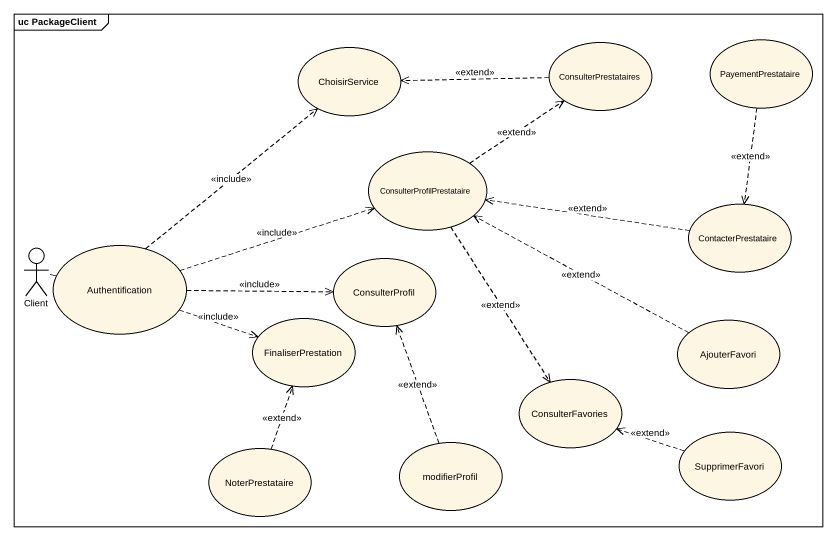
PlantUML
@startuml
mainframe uc PackageClient
usecase ChoisirService
usecase ConsulterPrestataires
usecase PayementPrestataire
usecase ConsulterProfilPrestataire
usecase ContacterPrestataire
usecase Authentification
actor Client
usecase ConsulterProfil
usecase FinaliserPrestation
usecase AjouterFavori
usecase ConsulterFavories
usecase SupprimerFavori
usecase NoterPrestataire
usecase modifierProfil
ConsulterPrestataires .left.> ChoisirService : <<extend>>
PayementPrestataire ..> ContacterPrestataire : <<extend>>
ConsulterProfilPrestataire .up.> ConsulterPrestataires : <<extend>>
ConsulterProfilPrestataire ..> ConsulterFavories : <<extend>>
ContacterPrestataire .left.> ConsulterProfilPrestataire : <<extend>>
Authentification .up.> ChoisirService : <<include>>
Authentification .right.> ConsulterProfilPrestataire : <<include>>
Authentification .right.> ConsulterProfil : <<include>>
Authentification .right.> FinaliserPrestation : <<include>>
Client -right- Authentification
AjouterFavori .left.> ConsulterProfilPrestataire : <<extend>>
SupprimerFavori .left.> ConsulterFavories : <<extend>>
NoterPrestataire .up.> FinaliserPrestation : <<extend>>
modifierProfil .up.> ConsulterProfil : <<extend>>
@enduml
